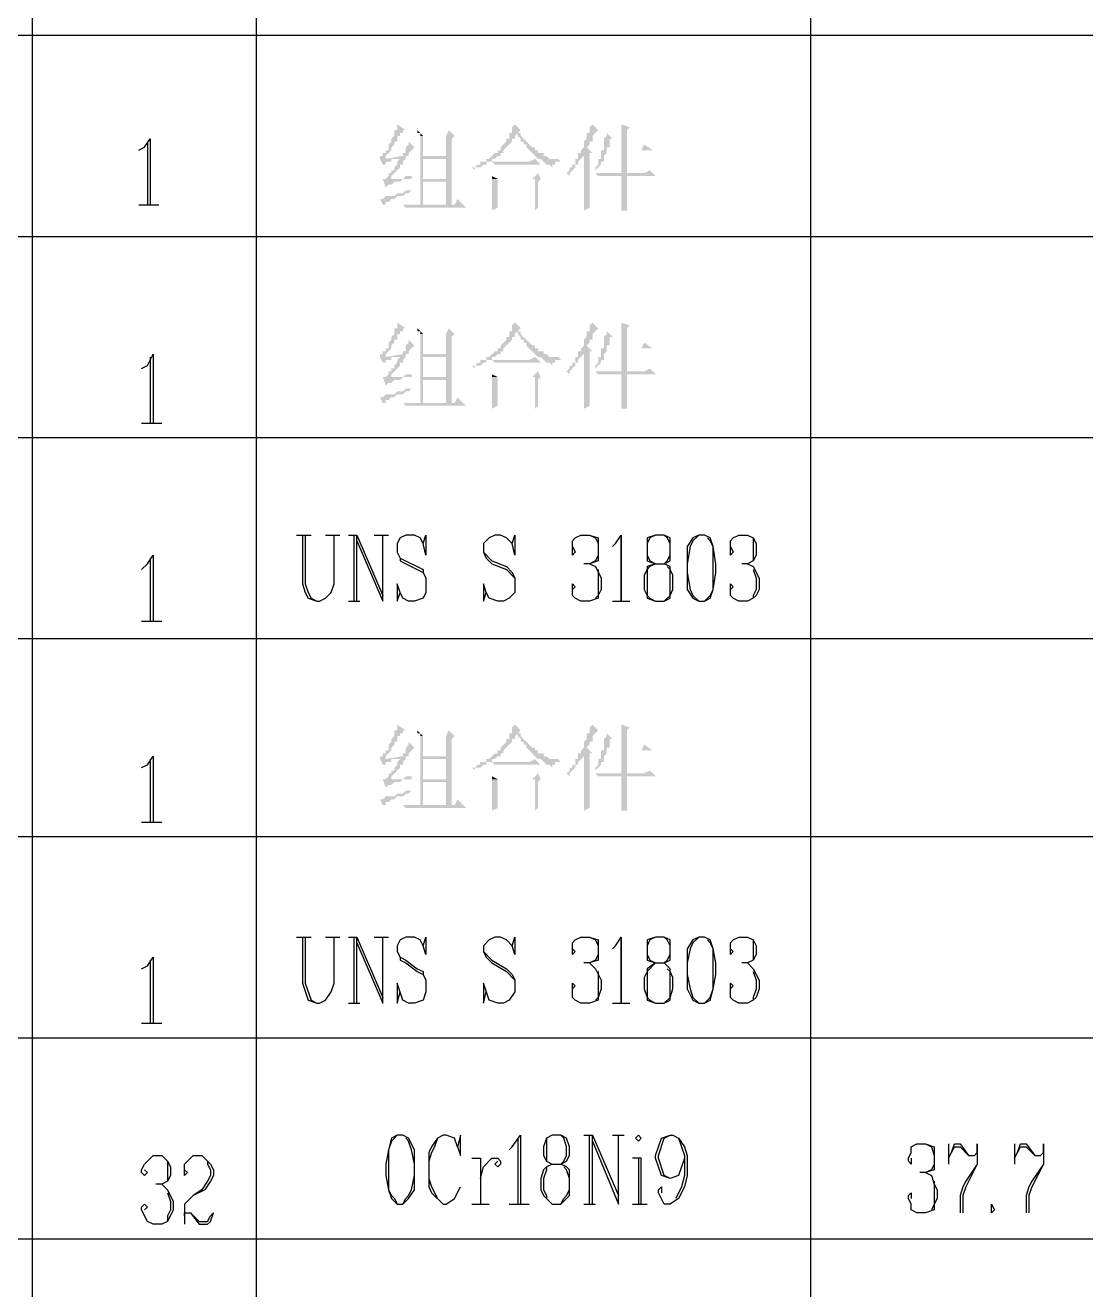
# Model space of a CAD drawing. Extents: x 51 to 246, y 3 to 417.
# Drawn here: x 214.61 to 230.24, y 62.54 to 81.17 of the extents above; entities that cross this region are included whole.
import ezdxf

# ---------------------------------------------------------------- set-up
doc = ezdxf.new("R2010")
doc.units = 0
doc.header["$MEASUREMENT"] = 0
doc.layers.add('_____1', color=160, linetype='Continuous')

msp = doc.modelspace()

# ---------------------------------------------------------------- hatches: boundary and pattern name
at = {"layer": '_____1'}
for points in [[(220.091, 79.713), (220.091, 79.629), (220.049, 79.629), (220.049, 79.544), (220.006, 79.502), (220.006, 79.459), (219.964, 79.417), (219.964, 79.332), (219.922, 79.332), (219.922, 79.29), (219.879, 79.29), (219.879, 79.248), (219.837, 79.248), (219.837, 79.205), (219.879, 79.121), (219.922, 79.121), (219.922, 79.163), (220.006, 79.163), (220.006, 79.205), (220.133, 79.205), (219.922, 79.205), (219.922, 79.248), (220.006, 79.332), (220.006, 79.375), (220.049, 79.417), (220.049, 79.459), (220.091, 79.459), (220.091, 79.544), (220.133, 79.544), (220.133, 79.586), (220.176, 79.586), (220.176, 79.629), (220.218, 79.629)], [(220.387, 79.629), (220.387, 79.586), (220.43, 79.586), (220.43, 79.544), (220.472, 79.544)], [(220.853, 79.629), (220.811, 79.544), (220.43, 79.544), (220.811, 79.544), (220.811, 79.248), (220.472, 79.248), (220.811, 79.205), (220.811, 78.909), (220.472, 78.909), (220.811, 78.867), (220.811, 78.528), (220.43, 78.528), (220.895, 78.528), (220.895, 79.502), (220.938, 79.544)], [(221.827, 79.713), (221.784, 79.671), (221.784, 79.586), (221.742, 79.586), (221.742, 79.502), (221.7, 79.502), (221.7, 79.459), (221.615, 79.375), (221.615, 79.332), (221.573, 79.332), (221.573, 79.29), (221.53, 79.29), (221.446, 79.205), (221.403, 79.205), (221.403, 79.163), (221.319, 79.163), (221.319, 79.121), (221.276, 79.121), (221.234, 79.078), (221.192, 79.078), (221.234, 79.036), (221.234, 79.078), (221.319, 79.078), (221.361, 79.121), (221.403, 79.121), (221.403, 79.163), (221.488, 79.163), (221.488, 79.205), (221.53, 79.205), (221.573, 79.248), (221.615, 79.248), (221.615, 79.29), (221.657, 79.29), (221.657, 79.332), (221.784, 79.459), (221.784, 79.502), (221.827, 79.502), (221.827, 79.544), (221.911, 79.629)], [(221.869, 79.586), (221.869, 79.544), (221.911, 79.502), (221.911, 79.459), (221.954, 79.459), (221.954, 79.417), (221.996, 79.417), (221.996, 79.375), (222.165, 79.205), (222.208, 79.205), (222.292, 79.121), (222.335, 79.121), (222.377, 79.078), (222.377, 79.121), (222.419, 79.121), (222.419, 79.163), (222.504, 79.163), (222.462, 79.205), (222.335, 79.205), (222.292, 79.248), (222.25, 79.248), (222.25, 79.29), (222.165, 79.29), (222.165, 79.332), (222.123, 79.332), (222.123, 79.375), (222.081, 79.375), (221.911, 79.544), (221.911, 79.586)], [(222.97, 79.713), (222.927, 79.671), (222.927, 79.586), (222.885, 79.586), (222.885, 79.502), (222.843, 79.459), (222.843, 79.375), (222.8, 79.332), (222.8, 79.29), (222.758, 79.29), (222.758, 79.205), (222.716, 79.205), (222.716, 79.121), (222.673, 79.121), (222.673, 79.078), (222.631, 79.078), (222.631, 79.036), (222.589, 78.994), (222.631, 78.951), (222.631, 78.994), (222.716, 79.078), (222.716, 79.121), (222.758, 79.121), (222.758, 79.163), (222.843, 79.248), (222.927, 79.29), (222.97, 79.29), (222.885, 79.375), (222.927, 79.417), (222.927, 79.459), (222.97, 79.459), (222.97, 79.544), (223.054, 79.629)], [(223.181, 79.586), (223.181, 79.544), (223.139, 79.502), (223.139, 79.332), (223.181, 79.332), (223.181, 79.375), (223.224, 79.375), (223.224, 79.502), (223.266, 79.502)], [(223.393, 79.713), (223.393, 79.332), (223.478, 79.332), (223.478, 79.629), (223.52, 79.671)], [(220.26, 79.459), (220.26, 79.417), (220.218, 79.375), (220.218, 79.29), (220.176, 79.29), (220.176, 79.248), (219.922, 79.205), (220.133, 79.205), (220.091, 79.163), (220.091, 79.121), (220.049, 79.078), (220.049, 79.036), (220.006, 79.036), (220.006, 78.994), (219.964, 78.994), (219.964, 78.951), (219.922, 78.909), (219.879, 78.909), (219.922, 78.782), (219.964, 78.824), (220.006, 78.824), (220.049, 78.867), (220.133, 78.867), (220.176, 78.909), (219.964, 78.909), (220.006, 78.909), (220.006, 78.951), (220.049, 78.994), (220.091, 79.036), (220.133, 79.078), (220.133, 79.121), (220.176, 79.121), (220.176, 79.163), (220.218, 79.205), (220.218, 79.248), (220.26, 79.248), (220.26, 79.29), (220.345, 79.375)], [(220.43, 79.544), (220.43, 78.528), (220.472, 78.528), (220.472, 78.867), (220.811, 78.867), (220.472, 78.909), (220.472, 79.205), (220.811, 79.205), (220.472, 79.248), (220.472, 79.544), (220.811, 79.544)], [(223.732, 79.417), (223.689, 79.332), (223.097, 79.332), (223.097, 79.205), (223.054, 79.205), (223.054, 79.121), (223.012, 79.078), (223.012, 79.036), (223.097, 79.121), (223.097, 79.163), (223.139, 79.163), (223.139, 79.248), (223.181, 79.29), (223.181, 79.332), (223.859, 79.332)], [(222.927, 79.29), (222.843, 79.248), (222.843, 78.443), (222.927, 78.485), (222.927, 78.697)], [(222.123, 79.205), (222.038, 79.163), (221.488, 79.163), (221.53, 79.121), (222.208, 79.121)], [(223.816, 79.036), (223.732, 78.994), (223.012, 78.994), (223.054, 78.951), (223.901, 78.951)], [(220.303, 78.951), (220.218, 78.951), (220.176, 78.909), (219.964, 78.909), (220.303, 78.909)], [(222.165, 78.994), (222.081, 78.909), (221.488, 78.909), (221.488, 78.57), (222.123, 78.57), (222.123, 78.443), (222.165, 78.485), (222.165, 78.57), (221.573, 78.57), (221.573, 78.909), (222.208, 78.909)], [(221.488, 78.951), (221.488, 78.909), (221.573, 78.909)], [(222.208, 78.909), (222.123, 78.909), (222.123, 78.57), (221.573, 78.57), (222.165, 78.57), (222.165, 78.867)], [(220.98, 78.613), (220.938, 78.528), (220.176, 78.528), (220.218, 78.485), (221.107, 78.485)], [(221.488, 78.57), (221.488, 78.443), (221.573, 78.485), (221.573, 78.57), (222.123, 78.57)], [(220.091, 76.792), (220.091, 76.708), (220.049, 76.708), (220.049, 76.623), (220.006, 76.581), (220.006, 76.538), (219.964, 76.496), (219.964, 76.411), (219.922, 76.411), (219.922, 76.369), (219.879, 76.369), (219.879, 76.327), (219.837, 76.327), (219.837, 76.284), (219.879, 76.2), (219.922, 76.2), (219.922, 76.242), (220.006, 76.242), (220.006, 76.284), (220.133, 76.284), (219.922, 76.284), (219.922, 76.327), (220.006, 76.411), (220.006, 76.454), (220.049, 76.496), (220.049, 76.538), (220.091, 76.538), (220.091, 76.623), (220.133, 76.623), (220.133, 76.665), (220.176, 76.665), (220.176, 76.708), (220.218, 76.708)], [(221.827, 76.792), (221.784, 76.75), (221.784, 76.665), (221.742, 76.665), (221.742, 76.581), (221.7, 76.581), (221.7, 76.538), (221.615, 76.454), (221.615, 76.411), (221.573, 76.411), (221.573, 76.369), (221.53, 76.369), (221.446, 76.284), (221.403, 76.284), (221.403, 76.242), (221.319, 76.242), (221.319, 76.2), (221.276, 76.2), (221.234, 76.157), (221.192, 76.157), (221.234, 76.115), (221.234, 76.157), (221.319, 76.157), (221.361, 76.2), (221.403, 76.2), (221.403, 76.242), (221.488, 76.242), (221.488, 76.284), (221.53, 76.284), (221.573, 76.327), (221.615, 76.327), (221.615, 76.369), (221.657, 76.369), (221.657, 76.411), (221.784, 76.538), (221.784, 76.581), (221.827, 76.581), (221.827, 76.623), (221.911, 76.708)], [(222.97, 76.792), (222.927, 76.75), (222.927, 76.665), (222.885, 76.665), (222.885, 76.581), (222.843, 76.538), (222.843, 76.454), (222.8, 76.411), (222.8, 76.369), (222.758, 76.369), (222.758, 76.284), (222.716, 76.284), (222.716, 76.2), (222.673, 76.2), (222.673, 76.157), (222.631, 76.157), (222.631, 76.115), (222.589, 76.073), (222.631, 76.03), (222.631, 76.073), (222.716, 76.157), (222.716, 76.2), (222.758, 76.2), (222.758, 76.242), (222.843, 76.327), (222.927, 76.369), (222.97, 76.369), (222.885, 76.454), (222.927, 76.496), (222.927, 76.538), (222.97, 76.538), (222.97, 76.623), (223.054, 76.708)], [(223.393, 76.792), (223.393, 76.411), (223.478, 76.411), (223.478, 76.708), (223.52, 76.75)], [(220.387, 76.708), (220.387, 76.665), (220.43, 76.665), (220.43, 76.623), (220.472, 76.623)], [(220.853, 76.708), (220.811, 76.623), (220.43, 76.623), (220.811, 76.623), (220.811, 76.327), (220.472, 76.327), (220.811, 76.284), (220.811, 75.988), (220.472, 75.988), (220.811, 75.946), (220.811, 75.607), (220.43, 75.607), (220.895, 75.607), (220.895, 76.581), (220.938, 76.623)], [(220.43, 76.623), (220.43, 75.607), (220.472, 75.607), (220.472, 75.946), (220.811, 75.946), (220.472, 75.988), (220.472, 76.284), (220.811, 76.284), (220.472, 76.327), (220.472, 76.623), (220.811, 76.623)], [(221.869, 76.665), (221.869, 76.623), (221.911, 76.581), (221.911, 76.538), (221.954, 76.538), (221.954, 76.496), (221.996, 76.496), (221.996, 76.454), (222.165, 76.284), (222.208, 76.284), (222.292, 76.2), (222.335, 76.2), (222.377, 76.157), (222.377, 76.2), (222.419, 76.2), (222.419, 76.242), (222.504, 76.242), (222.462, 76.284), (222.335, 76.284), (222.292, 76.327), (222.25, 76.327), (222.25, 76.369), (222.165, 76.369), (222.165, 76.411), (222.123, 76.411), (222.123, 76.454), (222.081, 76.454), (221.911, 76.623), (221.911, 76.665)], [(223.181, 76.665), (223.181, 76.623), (223.139, 76.581), (223.139, 76.411), (223.181, 76.411), (223.181, 76.454), (223.224, 76.454), (223.224, 76.581), (223.266, 76.581)], [(220.26, 76.538), (220.26, 76.496), (220.218, 76.454), (220.218, 76.369), (220.176, 76.369), (220.176, 76.327), (219.922, 76.284), (220.133, 76.284), (220.091, 76.242), (220.091, 76.2), (220.049, 76.157), (220.049, 76.115), (220.006, 76.115), (220.006, 76.073), (219.964, 76.073), (219.964, 76.03), (219.922, 75.988), (219.879, 75.988), (219.922, 75.861), (219.964, 75.903), (220.006, 75.903), (220.049, 75.946), (220.133, 75.946), (220.176, 75.988), (219.964, 75.988), (220.006, 75.988), (220.006, 76.03), (220.049, 76.073), (220.091, 76.115), (220.133, 76.157), (220.133, 76.2), (220.176, 76.2), (220.176, 76.242), (220.218, 76.284), (220.218, 76.327), (220.26, 76.327), (220.26, 76.369), (220.345, 76.454)], [(223.732, 76.496), (223.689, 76.411), (223.097, 76.411), (223.097, 76.284), (223.054, 76.284), (223.054, 76.2), (223.012, 76.157), (223.012, 76.115), (223.097, 76.2), (223.097, 76.242), (223.139, 76.242), (223.139, 76.327), (223.181, 76.369), (223.181, 76.411), (223.859, 76.411)], [(222.123, 76.284), (222.038, 76.242), (221.488, 76.242), (221.53, 76.2), (222.208, 76.2)], [(222.927, 76.369), (222.843, 76.327), (222.843, 75.522), (222.927, 75.565), (222.927, 75.776)], [(222.165, 76.073), (222.081, 75.988), (221.488, 75.988), (221.488, 75.649), (222.123, 75.649), (222.123, 75.522), (222.165, 75.565), (222.165, 75.649), (221.573, 75.649), (221.573, 75.988), (222.208, 75.988)], [(223.816, 76.115), (223.732, 76.073), (223.012, 76.073), (223.054, 76.03), (223.901, 76.03)], [(220.303, 76.03), (220.218, 76.03), (220.176, 75.988), (219.964, 75.988), (220.303, 75.988)], [(221.488, 76.03), (221.488, 75.988), (221.573, 75.988)], [(222.208, 75.988), (222.123, 75.988), (222.123, 75.649), (221.573, 75.649), (222.165, 75.649), (222.165, 75.946)], [(220.98, 75.692), (220.938, 75.607), (220.176, 75.607), (220.218, 75.565), (221.107, 75.565)], [(221.488, 75.649), (221.488, 75.522), (221.573, 75.565), (221.573, 75.649), (222.123, 75.649)], [(220.091, 70.866), (220.091, 70.781), (220.049, 70.781), (220.049, 70.696), (220.006, 70.654), (220.006, 70.612), (219.964, 70.569), (219.964, 70.485), (219.922, 70.485), (219.922, 70.442), (219.879, 70.442), (219.879, 70.4), (219.837, 70.4), (219.837, 70.358), (219.879, 70.273), (219.922, 70.273), (219.922, 70.315), (220.006, 70.315), (220.006, 70.358), (220.133, 70.358), (219.922, 70.358), (219.922, 70.4), (220.006, 70.485), (220.006, 70.527), (220.049, 70.569), (220.049, 70.612), (220.091, 70.612), (220.091, 70.696), (220.133, 70.696), (220.133, 70.738), (220.176, 70.738), (220.176, 70.781), (220.218, 70.781)], [(221.827, 70.866), (221.784, 70.823), (221.784, 70.738), (221.742, 70.738), (221.742, 70.654), (221.7, 70.654), (221.7, 70.612), (221.615, 70.527), (221.615, 70.485), (221.573, 70.485), (221.573, 70.442), (221.53, 70.442), (221.446, 70.358), (221.403, 70.358), (221.403, 70.315), (221.319, 70.315), (221.319, 70.273), (221.276, 70.273), (221.234, 70.231), (221.192, 70.231), (221.234, 70.188), (221.234, 70.231), (221.319, 70.231), (221.361, 70.273), (221.403, 70.273), (221.403, 70.315), (221.488, 70.315), (221.488, 70.358), (221.53, 70.358), (221.573, 70.4), (221.615, 70.4), (221.615, 70.442), (221.657, 70.442), (221.657, 70.485), (221.784, 70.612), (221.784, 70.654), (221.827, 70.654), (221.827, 70.696), (221.911, 70.781)], [(222.97, 70.866), (222.927, 70.823), (222.927, 70.738), (222.885, 70.738), (222.885, 70.654), (222.843, 70.612), (222.843, 70.527), (222.8, 70.485), (222.8, 70.442), (222.758, 70.442), (222.758, 70.358), (222.716, 70.358), (222.716, 70.273), (222.673, 70.273), (222.673, 70.231), (222.631, 70.231), (222.631, 70.188), (222.589, 70.146), (222.631, 70.104), (222.631, 70.146), (222.716, 70.231), (222.716, 70.273), (222.758, 70.273), (222.758, 70.315), (222.843, 70.4), (222.927, 70.442), (222.97, 70.442), (222.885, 70.527), (222.927, 70.569), (222.927, 70.612), (222.97, 70.612), (222.97, 70.696), (223.054, 70.781)], [(223.393, 70.866), (223.393, 70.485), (223.478, 70.485), (223.478, 70.781), (223.52, 70.823)], [(220.387, 70.781), (220.387, 70.738), (220.43, 70.738), (220.43, 70.696), (220.472, 70.696)], [(220.853, 70.781), (220.811, 70.696), (220.43, 70.696), (220.811, 70.696), (220.811, 70.4), (220.472, 70.4), (220.811, 70.358), (220.811, 70.061), (220.472, 70.061), (220.811, 70.019), (220.811, 69.68), (220.43, 69.68), (220.895, 69.68), (220.895, 70.654), (220.938, 70.696)], [(220.43, 70.696), (220.43, 69.68), (220.472, 69.68), (220.472, 70.019), (220.811, 70.019), (220.472, 70.061), (220.472, 70.358), (220.811, 70.358), (220.472, 70.4), (220.472, 70.696), (220.811, 70.696)], [(221.869, 70.738), (221.869, 70.696), (221.911, 70.654), (221.911, 70.612), (221.954, 70.612), (221.954, 70.569), (221.996, 70.569), (221.996, 70.527), (222.165, 70.358), (222.208, 70.358), (222.292, 70.273), (222.335, 70.273), (222.377, 70.231), (222.377, 70.273), (222.419, 70.273), (222.419, 70.315), (222.504, 70.315), (222.462, 70.358), (222.335, 70.358), (222.292, 70.4), (222.25, 70.4), (222.25, 70.442), (222.165, 70.442), (222.165, 70.485), (222.123, 70.485), (222.123, 70.527), (222.081, 70.527), (221.911, 70.696), (221.911, 70.738)], [(223.181, 70.738), (223.181, 70.696), (223.139, 70.654), (223.139, 70.485), (223.181, 70.485), (223.181, 70.527), (223.224, 70.527), (223.224, 70.654), (223.266, 70.654)], [(220.26, 70.612), (220.26, 70.569), (220.218, 70.527), (220.218, 70.442), (220.176, 70.442), (220.176, 70.4), (219.922, 70.358), (220.133, 70.358), (220.091, 70.315), (220.091, 70.273), (220.049, 70.231), (220.049, 70.188), (220.006, 70.188), (220.006, 70.146), (219.964, 70.146), (219.964, 70.104), (219.922, 70.061), (219.879, 70.061), (219.922, 69.934), (219.964, 69.977), (220.006, 69.977), (220.049, 70.019), (220.133, 70.019), (220.176, 70.061), (219.964, 70.061), (220.006, 70.061), (220.006, 70.104), (220.049, 70.146), (220.091, 70.188), (220.133, 70.231), (220.133, 70.273), (220.176, 70.273), (220.176, 70.315), (220.218, 70.358), (220.218, 70.4), (220.26, 70.4), (220.26, 70.442), (220.345, 70.527)], [(223.732, 70.569), (223.689, 70.485), (223.097, 70.485), (223.097, 70.358), (223.054, 70.358), (223.054, 70.273), (223.012, 70.231), (223.012, 70.188), (223.097, 70.273), (223.097, 70.315), (223.139, 70.315), (223.139, 70.4), (223.181, 70.442), (223.181, 70.485), (223.859, 70.485)], [(222.123, 70.358), (222.038, 70.315), (221.488, 70.315), (221.53, 70.273), (222.208, 70.273)], [(222.927, 70.442), (222.843, 70.4), (222.843, 69.596), (222.927, 69.638), (222.927, 69.85)], [(220.303, 70.104), (220.218, 70.104), (220.176, 70.061), (219.964, 70.061), (220.303, 70.061)], [(222.165, 70.146), (222.081, 70.061), (221.488, 70.061), (221.488, 69.723), (222.123, 69.723), (222.123, 69.596), (222.165, 69.638), (222.165, 69.723), (221.573, 69.723), (221.573, 70.061), (222.208, 70.061)], [(221.488, 70.104), (221.488, 70.061), (221.573, 70.061)], [(223.816, 70.188), (223.732, 70.146), (223.012, 70.146), (223.054, 70.104), (223.901, 70.104)], [(222.208, 70.061), (222.123, 70.061), (222.123, 69.723), (221.573, 69.723), (222.165, 69.723), (222.165, 70.019)], [(220.98, 69.765), (220.938, 69.68), (220.176, 69.68), (220.218, 69.638), (221.107, 69.638)], [(221.488, 69.723), (221.488, 69.596), (221.573, 69.638), (221.573, 69.723), (222.123, 69.723)]]:
    msp.add_hatch(color=7, dxfattribs=at).paths.add_polyline_path(points, is_closed=False)
for points in [[(223.393, 79.332), (223.478, 79.332), (223.478, 78.994), (223.393, 78.994)], [(223.393, 78.443), (223.478, 78.443), (223.478, 78.951), (223.393, 78.951)], [(220.345, 78.74), (220.218, 78.74), (220.176, 78.697), (220.091, 78.697), (220.049, 78.655), (219.922, 78.655), (219.879, 78.613), (219.837, 78.613), (219.879, 78.528), (219.922, 78.528), (219.922, 78.57), (219.964, 78.57), (220.006, 78.613), (220.049, 78.613), (220.091, 78.655), (220.176, 78.655), (220.218, 78.697), (220.26, 78.697), (220.303, 78.74)], [(223.393, 76.411), (223.478, 76.411), (223.478, 76.073), (223.393, 76.073)], [(223.393, 75.522), (223.478, 75.522), (223.478, 76.03), (223.393, 76.03)], [(220.345, 75.819), (220.218, 75.819), (220.176, 75.776), (220.091, 75.776), (220.049, 75.734), (219.922, 75.734), (219.879, 75.692), (219.837, 75.692), (219.879, 75.607), (219.922, 75.607), (219.922, 75.649), (219.964, 75.649), (220.006, 75.692), (220.049, 75.692), (220.091, 75.734), (220.176, 75.734), (220.218, 75.776), (220.26, 75.776), (220.303, 75.819)], [(223.393, 70.485), (223.478, 70.485), (223.478, 70.146), (223.393, 70.146)], [(223.393, 69.596), (223.478, 69.596), (223.478, 70.104), (223.393, 70.104)], [(220.345, 69.892), (220.218, 69.892), (220.176, 69.85), (220.091, 69.85), (220.049, 69.807), (219.922, 69.807), (219.879, 69.765), (219.837, 69.765), (219.879, 69.68), (219.922, 69.68), (219.922, 69.723), (219.964, 69.723), (220.006, 69.765), (220.049, 69.765), (220.091, 69.807), (220.176, 69.807), (220.218, 69.85), (220.26, 69.85), (220.303, 69.892)]]:
    msp.add_hatch(color=7, dxfattribs=at).paths.add_polyline_path(points)

# ---------------------------------------------------------------- linework, layer by layer
at = {"layer": '_____1', "color": 7}
for p, q in [((214.715, 28.829), (214.715, 148.928)), ((218.017, 28.829), (218.017, 148.928)), ((226.187, 28.829), (226.187, 148.928)), ((183.557, 81.026), (242.612, 81.026)), ((216.408, 79.459), (216.408, 78.528)), ((216.281, 78.528), (216.577, 78.528)), ((183.557, 78.062), (242.612, 78.062)), ((216.45, 76.284), (216.45, 75.31)), ((216.323, 75.31), (216.62, 75.31)), ((183.557, 75.099), (242.612, 75.099)), ((218.609, 73.66), (218.821, 73.66)), ((219.033, 73.66), (219.244, 73.66)), ((219.371, 73.66), (219.498, 73.66)), ((219.456, 72.686), (219.456, 73.66)), ((219.752, 73.66), (219.964, 73.66)), ((216.45, 73.321), (216.45, 72.39)), ((219.371, 72.686), (219.541, 72.686)), ((223.266, 72.686), (223.52, 72.686)), ((216.323, 72.39), (216.62, 72.39)), ((183.557, 72.135), (242.612, 72.135)), ((216.45, 70.358), (216.45, 69.426)), ((216.323, 69.426), (216.62, 69.426)), ((183.557, 69.215), (242.612, 69.215)), ((218.609, 67.733), (218.821, 67.733)), ((219.033, 67.733), (219.244, 67.733)), ((219.371, 67.733), (219.498, 67.733)), ((219.456, 66.759), (219.456, 67.733)), ((219.752, 67.733), (219.964, 67.733)), ((216.45, 67.394), (216.45, 66.463)), ((219.371, 66.759), (219.541, 66.759)), ((223.266, 66.759), (223.52, 66.759)), ((216.323, 66.463), (216.62, 66.463)), ((183.557, 66.251), (242.612, 66.251)), ((221.869, 64.77), (221.869, 63.796)), ((222.843, 64.812), (222.97, 64.812)), ((222.927, 63.796), (222.927, 64.812)), ((223.266, 64.812), (223.435, 64.812)), ((228.219, 64.685), (228.219, 64.388)), ((229.193, 64.685), (229.193, 64.388)), ((221.192, 64.473), (221.319, 64.473)), ((221.319, 64.473), (221.319, 63.796)), ((223.647, 64.473), (223.647, 63.796)), ((221.192, 63.796), (221.446, 63.796)), ((221.742, 63.796), (222.038, 63.796)), ((222.843, 63.796), (223.012, 63.796)), ((223.562, 63.796), (223.774, 63.796)), ((183.557, 63.288), (242.612, 63.288))]:
    msp.add_line(p, q, dxfattribs=at)
for points in [[(216.281, 79.332), (216.366, 79.375), (216.45, 79.502), (216.45, 78.528)], [(216.323, 76.115), (216.408, 76.157), (216.493, 76.327), (216.493, 75.31)], [(218.694, 73.66), (218.694, 72.94), (218.736, 72.813), (218.779, 72.728), (218.906, 72.686), (218.948, 72.686), (219.033, 72.728), (219.117, 72.813), (219.16, 72.94), (219.16, 73.66)], [(218.736, 73.66), (218.736, 72.94), (218.779, 72.813), (218.821, 72.728), (218.906, 72.686)], [(219.498, 72.686), (219.498, 73.66), (219.879, 72.771)], [(219.498, 73.575), (219.879, 72.686), (219.879, 73.66)], [(220.472, 73.533), (220.514, 73.66), (220.514, 73.363), (220.472, 73.533), (220.43, 73.617), (220.345, 73.66), (220.218, 73.66), (220.133, 73.617), (220.091, 73.533), (220.091, 73.406), (220.133, 73.321), (220.133, 73.279), (220.218, 73.236), (220.472, 73.109), (220.514, 73.025)], [(221.784, 73.533), (221.827, 73.66), (221.827, 73.363), (221.784, 73.533), (221.7, 73.617), (221.615, 73.66), (221.53, 73.66), (221.446, 73.617), (221.361, 73.533), (221.361, 73.406), (221.403, 73.321), (221.488, 73.236), (221.7, 73.152), (221.827, 73.025)], [(222.673, 73.49), (222.716, 73.406), (222.673, 73.363), (222.673, 73.575), (222.716, 73.617), (222.8, 73.66), (222.927, 73.66), (223.054, 73.617), (223.054, 73.279), (222.927, 73.236), (222.843, 73.236)], [(222.927, 73.66), (223.012, 73.617), (223.054, 73.533), (223.054, 73.363), (223.012, 73.279), (222.927, 73.236), (223.012, 73.194), (223.097, 73.025), (223.097, 72.855), (223.054, 72.771), (223.054, 72.728), (222.927, 72.686), (222.8, 72.686), (222.716, 72.728), (222.673, 72.771), (222.673, 72.94), (222.716, 72.898), (222.673, 72.855)], [(223.266, 73.49), (223.308, 73.533), (223.393, 73.66), (223.393, 72.686), (223.393, 73.617)], [(223.901, 73.66), (223.774, 73.617), (223.774, 73.279), (223.901, 73.236), (224.028, 73.236), (224.113, 73.279), (224.113, 73.617), (224.028, 73.66), (223.901, 73.66), (223.816, 73.617), (223.774, 73.533), (223.774, 73.363), (223.816, 73.279), (223.901, 73.236)], [(224.028, 73.236), (224.07, 73.279), (224.113, 73.363), (224.113, 73.533), (224.07, 73.617), (224.028, 73.66)], [(224.536, 73.66), (224.451, 73.617), (224.367, 73.49), (224.367, 72.855), (224.451, 72.728), (224.536, 72.686), (224.621, 72.686), (224.705, 72.728), (224.748, 72.855), (224.79, 73.109), (224.79, 73.236), (224.748, 73.49), (224.705, 73.617), (224.621, 73.66), (224.536, 73.66), (224.451, 73.575), (224.409, 73.49), (224.367, 73.236), (224.367, 73.109), (224.409, 72.855), (224.451, 72.771), (224.536, 72.686)], [(225.002, 73.49), (225.044, 73.406), (225.002, 73.363), (225.002, 73.575), (225.044, 73.617), (225.129, 73.66), (225.256, 73.66), (225.34, 73.617), (225.383, 73.533), (225.383, 73.363), (225.34, 73.279), (225.256, 73.236), (225.171, 73.236)], [(225.256, 73.66), (225.34, 73.617), (225.34, 73.279), (225.256, 73.236), (225.34, 73.194), (225.425, 73.025), (225.425, 72.855), (225.383, 72.771), (225.34, 72.728), (225.256, 72.686), (225.129, 72.686), (225.044, 72.728), (225.002, 72.771), (225.002, 72.94), (225.044, 72.898), (225.002, 72.855)], [(224.621, 72.686), (224.705, 72.771), (224.748, 72.855), (224.748, 73.49), (224.705, 73.575), (224.663, 73.617)], [(216.323, 73.152), (216.408, 73.236), (216.493, 73.363), (216.493, 72.39)], [(220.091, 73.406), (220.133, 73.321), (220.472, 73.152), (220.472, 73.109), (220.514, 73.025), (220.514, 72.813), (220.472, 72.728), (220.345, 72.686), (220.26, 72.686), (220.176, 72.728), (220.133, 72.813), (220.091, 72.94), (220.091, 72.686), (220.133, 72.813)], [(221.361, 73.406), (221.488, 73.279), (221.7, 73.194), (221.784, 73.109), (221.827, 73.025), (221.827, 72.813), (221.742, 72.728), (221.657, 72.686), (221.573, 72.686), (221.446, 72.728), (221.403, 72.813), (221.361, 72.94), (221.361, 72.686), (221.403, 72.813)], [(223.054, 73.152), (223.054, 72.771), (223.012, 72.728)], [(223.901, 73.236), (223.774, 73.194), (223.774, 73.152), (223.732, 73.067), (223.732, 72.855), (223.774, 72.771), (223.774, 72.728), (223.901, 72.686), (224.028, 72.686), (224.113, 72.728), (224.113, 72.771), (224.155, 72.855), (224.155, 73.067), (224.113, 73.152), (224.113, 73.194), (224.028, 73.236)], [(223.901, 73.236), (223.816, 73.194), (223.774, 73.152), (223.774, 72.771), (223.816, 72.728), (223.901, 72.686)], [(224.028, 72.686), (224.113, 72.771), (224.113, 73.152), (224.07, 73.194)], [(225.34, 73.152), (225.383, 73.025), (225.383, 72.855), (225.34, 72.771), (225.34, 72.728)], [(216.323, 70.231), (216.408, 70.273), (216.493, 70.4), (216.493, 69.426)], [(218.694, 67.733), (218.694, 67.056), (218.779, 66.802), (218.906, 66.759), (218.948, 66.759), (219.033, 66.802), (219.117, 66.929), (219.16, 67.056), (219.16, 67.733)], [(218.736, 67.733), (218.736, 67.056), (218.821, 66.802), (218.906, 66.759)], [(219.498, 66.759), (219.498, 67.733), (219.879, 66.844)], [(219.498, 67.648), (219.879, 66.759), (219.879, 67.733)], [(220.472, 67.606), (220.514, 67.733), (220.514, 67.479), (220.472, 67.606), (220.43, 67.691), (220.345, 67.733), (220.218, 67.733), (220.133, 67.691), (220.091, 67.606), (220.091, 67.521), (220.133, 67.437), (220.133, 67.394), (220.218, 67.352), (220.387, 67.225), (220.472, 67.183), (220.514, 67.098)], [(221.784, 67.606), (221.827, 67.733), (221.827, 67.479), (221.784, 67.606), (221.7, 67.691), (221.615, 67.733), (221.53, 67.733), (221.446, 67.691), (221.361, 67.606), (221.361, 67.521), (221.403, 67.437), (221.488, 67.352), (221.7, 67.225), (221.827, 67.098)], [(222.673, 67.563), (222.716, 67.521), (222.673, 67.479), (222.673, 67.648), (222.716, 67.691), (222.8, 67.733), (222.927, 67.733), (223.054, 67.691), (223.054, 67.394), (222.927, 67.352), (222.843, 67.352)], [(222.927, 67.733), (223.012, 67.691), (223.054, 67.606), (223.054, 67.479), (223.012, 67.394), (222.927, 67.352), (223.012, 67.267), (223.097, 67.098), (223.097, 66.971), (223.054, 66.844), (223.054, 66.802), (222.927, 66.759), (222.8, 66.759), (222.716, 66.802), (222.673, 66.844), (222.673, 67.056), (222.716, 67.013), (222.673, 66.971)], [(223.266, 67.563), (223.308, 67.606), (223.393, 67.733), (223.393, 66.759), (223.393, 67.691)], [(223.901, 67.733), (223.774, 67.691), (223.774, 67.394), (223.901, 67.352), (224.028, 67.352), (224.113, 67.394), (224.113, 67.691), (224.028, 67.733), (223.901, 67.733), (223.816, 67.691), (223.774, 67.606), (223.774, 67.479), (223.816, 67.394), (223.901, 67.352)], [(224.028, 67.352), (224.07, 67.394), (224.113, 67.479), (224.113, 67.606), (224.07, 67.691), (224.028, 67.733)], [(224.536, 67.733), (224.451, 67.691), (224.367, 67.563), (224.367, 66.971), (224.451, 66.802), (224.536, 66.759), (224.621, 66.759), (224.705, 66.802), (224.748, 66.971), (224.79, 67.183), (224.79, 67.352), (224.748, 67.563), (224.705, 67.691), (224.621, 67.733), (224.536, 67.733), (224.451, 67.648), (224.409, 67.563), (224.367, 67.352), (224.367, 67.183), (224.409, 66.971), (224.451, 66.844), (224.536, 66.759)], [(224.621, 66.759), (224.705, 66.844), (224.748, 66.971), (224.748, 67.563), (224.705, 67.648), (224.663, 67.691)], [(225.002, 67.563), (225.044, 67.521), (225.002, 67.479), (225.002, 67.648), (225.044, 67.691), (225.129, 67.733), (225.256, 67.733), (225.34, 67.691), (225.383, 67.606), (225.383, 67.479), (225.34, 67.394), (225.256, 67.352), (225.171, 67.352)], [(225.256, 67.733), (225.34, 67.691), (225.34, 67.394), (225.256, 67.352), (225.34, 67.267), (225.425, 67.098), (225.425, 66.971), (225.383, 66.844), (225.34, 66.802), (225.256, 66.759), (225.129, 66.759), (225.044, 66.802), (225.002, 66.844), (225.002, 67.056), (225.044, 67.013), (225.002, 66.971)], [(220.091, 67.521), (220.133, 67.437), (220.218, 67.394), (220.387, 67.267), (220.472, 67.225), (220.472, 67.183), (220.514, 67.098), (220.514, 66.929), (220.472, 66.802), (220.345, 66.759), (220.26, 66.759), (220.176, 66.802), (220.091, 67.056), (220.091, 66.759), (220.133, 66.929)], [(221.361, 67.521), (221.488, 67.394), (221.7, 67.267), (221.784, 67.183), (221.827, 67.098), (221.827, 66.929), (221.742, 66.802), (221.657, 66.759), (221.573, 66.759), (221.446, 66.802), (221.361, 67.056), (221.361, 66.759), (221.403, 66.929)], [(216.323, 67.267), (216.408, 67.31), (216.493, 67.437), (216.493, 66.463)], [(223.901, 67.352), (223.774, 67.267), (223.774, 67.225), (223.732, 67.14), (223.732, 66.971), (223.774, 66.844), (223.774, 66.802), (223.901, 66.759), (224.028, 66.759), (224.113, 66.802), (224.113, 66.844), (224.155, 66.971), (224.155, 67.14), (224.113, 67.225), (224.113, 67.267), (224.028, 67.352)], [(223.901, 67.352), (223.774, 67.225), (223.774, 66.844), (223.816, 66.802), (223.901, 66.759)], [(223.054, 67.225), (223.054, 66.844), (223.012, 66.802)], [(224.028, 66.759), (224.113, 66.844), (224.113, 67.225), (224.07, 67.267)], [(225.34, 67.225), (225.383, 67.098), (225.383, 66.971), (225.34, 66.844), (225.34, 66.802)], [(220.091, 64.812), (220.006, 64.77), (219.964, 64.6), (219.922, 64.388), (219.922, 64.219), (219.964, 64.008), (220.006, 63.881), (220.091, 63.796), (220.176, 63.796), (220.26, 63.881), (220.345, 64.008), (220.345, 64.6), (220.26, 64.77), (220.176, 64.812), (220.091, 64.812), (220.006, 64.727), (219.964, 64.6), (219.964, 64.008), (220.006, 63.923), (220.049, 63.881), (220.091, 63.796)], [(220.176, 63.796), (220.218, 63.881), (220.26, 63.923), (220.303, 64.008), (220.345, 64.219), (220.345, 64.388), (220.303, 64.6), (220.26, 64.727), (220.218, 64.77)], [(220.98, 64.643), (221.022, 64.516), (221.022, 64.812), (220.98, 64.643), (220.938, 64.77), (220.811, 64.812), (220.768, 64.812), (220.684, 64.77), (220.599, 64.643), (220.557, 64.558), (220.557, 64.05), (220.599, 63.965), (220.768, 63.796), (220.811, 63.796), (220.938, 63.881), (221.022, 64.05)], [(220.768, 64.812), (220.684, 64.77), (220.641, 64.643), (220.599, 64.558), (220.557, 64.431), (220.557, 64.177), (220.599, 64.05), (220.684, 63.881), (220.768, 63.796)], [(221.742, 64.6), (221.784, 64.643), (221.911, 64.812), (221.911, 63.796)], [(222.377, 64.812), (222.292, 64.77), (222.25, 64.643), (222.25, 64.516), (222.292, 64.431), (222.377, 64.388), (222.504, 64.388), (222.589, 64.431), (222.631, 64.516), (222.631, 64.643), (222.589, 64.77), (222.504, 64.812), (222.377, 64.812), (222.292, 64.77), (222.292, 64.431), (222.377, 64.388)], [(222.504, 64.388), (222.546, 64.431), (222.589, 64.516), (222.589, 64.643), (222.546, 64.77), (222.504, 64.812)], [(222.97, 63.796), (222.97, 64.812), (223.351, 63.923)], [(222.97, 64.727), (223.351, 63.796), (223.351, 64.812)], [(224.324, 64.473), (224.24, 64.219), (224.113, 64.177), (223.986, 64.219), (223.901, 64.473), (223.901, 64.516), (223.986, 64.77), (224.113, 64.812), (224.155, 64.812), (224.24, 64.77), (224.324, 64.643), (224.367, 64.516), (224.367, 64.219), (224.324, 64.05), (224.24, 63.881), (224.113, 63.796), (224.028, 63.796), (223.943, 63.965), (223.943, 64.008), (223.986, 64.05), (223.986, 63.965)], [(224.113, 64.177), (224.028, 64.219), (223.943, 64.473), (223.943, 64.516), (224.028, 64.77), (224.113, 64.812)], [(224.155, 64.812), (224.24, 64.77), (224.324, 64.516), (224.324, 64.219), (224.282, 64.05), (224.197, 63.881)], [(227.669, 64.473), (227.669, 64.388), (227.626, 64.431), (227.626, 64.473), (227.669, 64.558), (227.669, 64.643), (227.753, 64.685), (227.88, 64.685), (228.007, 64.643), (228.007, 64.304), (227.88, 64.262), (227.796, 64.262)], [(227.88, 64.685), (227.965, 64.643), (228.007, 64.516), (228.007, 64.388), (227.965, 64.304), (227.88, 64.262), (227.965, 64.219), (228.007, 64.092), (228.05, 64.008), (228.05, 63.881), (228.007, 63.796), (228.007, 63.711), (227.88, 63.669), (227.753, 63.669), (227.669, 63.711), (227.669, 63.796), (227.626, 63.881), (227.626, 63.923), (227.669, 63.965), (227.669, 63.881)], [(228.219, 64.473), (228.261, 64.558), (228.304, 64.685), (228.388, 64.685), (228.515, 64.516), (228.6, 64.516), (228.642, 64.558), (228.642, 64.685)], [(228.642, 64.685), (228.642, 64.388), (228.473, 64.05), (228.431, 63.923), (228.431, 63.669)], [(229.193, 64.473), (229.235, 64.558), (229.277, 64.685), (229.362, 64.685), (229.489, 64.516), (229.574, 64.516), (229.616, 64.558), (229.616, 64.685)], [(229.616, 64.685), (229.616, 64.388), (229.447, 64.05), (229.404, 63.923), (229.404, 63.669)], [(216.366, 64.304), (216.408, 64.262), (216.366, 64.219), (216.323, 64.262), (216.323, 64.304), (216.366, 64.388), (216.493, 64.516), (216.62, 64.516), (216.704, 64.431), (216.747, 64.346), (216.747, 64.219), (216.704, 64.135), (216.62, 64.092), (216.535, 64.092)], [(216.62, 64.516), (216.704, 64.431), (216.704, 64.135), (216.62, 64.092), (216.704, 64.008), (216.789, 63.838), (216.789, 63.711), (216.704, 63.542), (216.62, 63.5), (216.493, 63.5), (216.408, 63.542), (216.323, 63.711), (216.323, 63.754), (216.366, 63.796), (216.408, 63.754), (216.366, 63.711)], [(216.958, 64.304), (217.001, 64.262), (216.958, 64.219), (216.958, 64.388), (217.085, 64.516), (217.212, 64.516), (217.339, 64.388), (217.382, 64.304), (217.382, 64.219), (217.339, 64.135), (217.255, 64.008), (217.085, 63.923), (216.958, 63.796), (216.958, 63.5)], [(217.212, 64.516), (217.297, 64.431), (217.297, 64.388), (217.339, 64.304), (217.339, 64.219), (217.297, 64.135), (217.212, 64.008), (217.085, 63.923)], [(228.261, 64.558), (228.304, 64.643), (228.388, 64.643), (228.515, 64.516)], [(229.235, 64.558), (229.277, 64.643), (229.362, 64.643), (229.489, 64.516)], [(221.319, 64.177), (221.361, 64.346), (221.488, 64.473), (221.573, 64.473), (221.615, 64.431), (221.615, 64.388), (221.573, 64.346), (221.53, 64.388), (221.573, 64.431)], [(222.377, 64.388), (222.292, 64.346), (222.25, 64.304), (222.208, 64.177), (222.208, 64.008), (222.25, 63.923), (222.377, 63.796), (222.504, 63.796), (222.631, 63.923), (222.631, 64.304), (222.589, 64.346), (222.504, 64.388)], [(222.377, 64.388), (222.292, 64.346), (222.292, 64.304), (222.25, 64.177), (222.25, 64.008), (222.292, 63.923), (222.292, 63.881), (222.377, 63.796)], [(222.504, 63.796), (222.546, 63.881), (222.589, 63.923), (222.631, 64.008), (222.631, 64.177), (222.589, 64.304), (222.546, 64.346)], [(223.689, 63.796), (223.689, 64.473), (223.562, 64.473)], [(228.642, 64.388), (228.473, 64.135), (228.431, 64.05), (228.388, 63.923), (228.388, 63.669)], [(229.616, 64.388), (229.447, 64.135), (229.404, 64.05), (229.362, 63.923), (229.362, 63.669)], [(228.007, 64.135), (228.007, 63.796), (227.965, 63.711)], [(216.704, 63.965), (216.747, 63.838), (216.747, 63.711), (216.704, 63.627), (216.704, 63.542)], [(216.958, 63.627), (216.958, 63.669), (217.043, 63.669), (217.17, 63.542), (217.297, 63.542), (217.339, 63.627), (217.382, 63.669)], [(217.043, 63.669), (217.17, 63.5), (217.297, 63.5), (217.339, 63.542), (217.382, 63.669)]]:
    msp.add_lwpolyline(points, dxfattribs=at)
for points in [[(223.647, 64.812), (223.605, 64.77), (223.647, 64.727), (223.689, 64.77)], [(228.896, 63.711), (228.854, 63.669), (228.854, 63.796)]]:
    msp.add_lwpolyline(points, close=True, dxfattribs=at)

doc.saveas('drawing.dxf')
